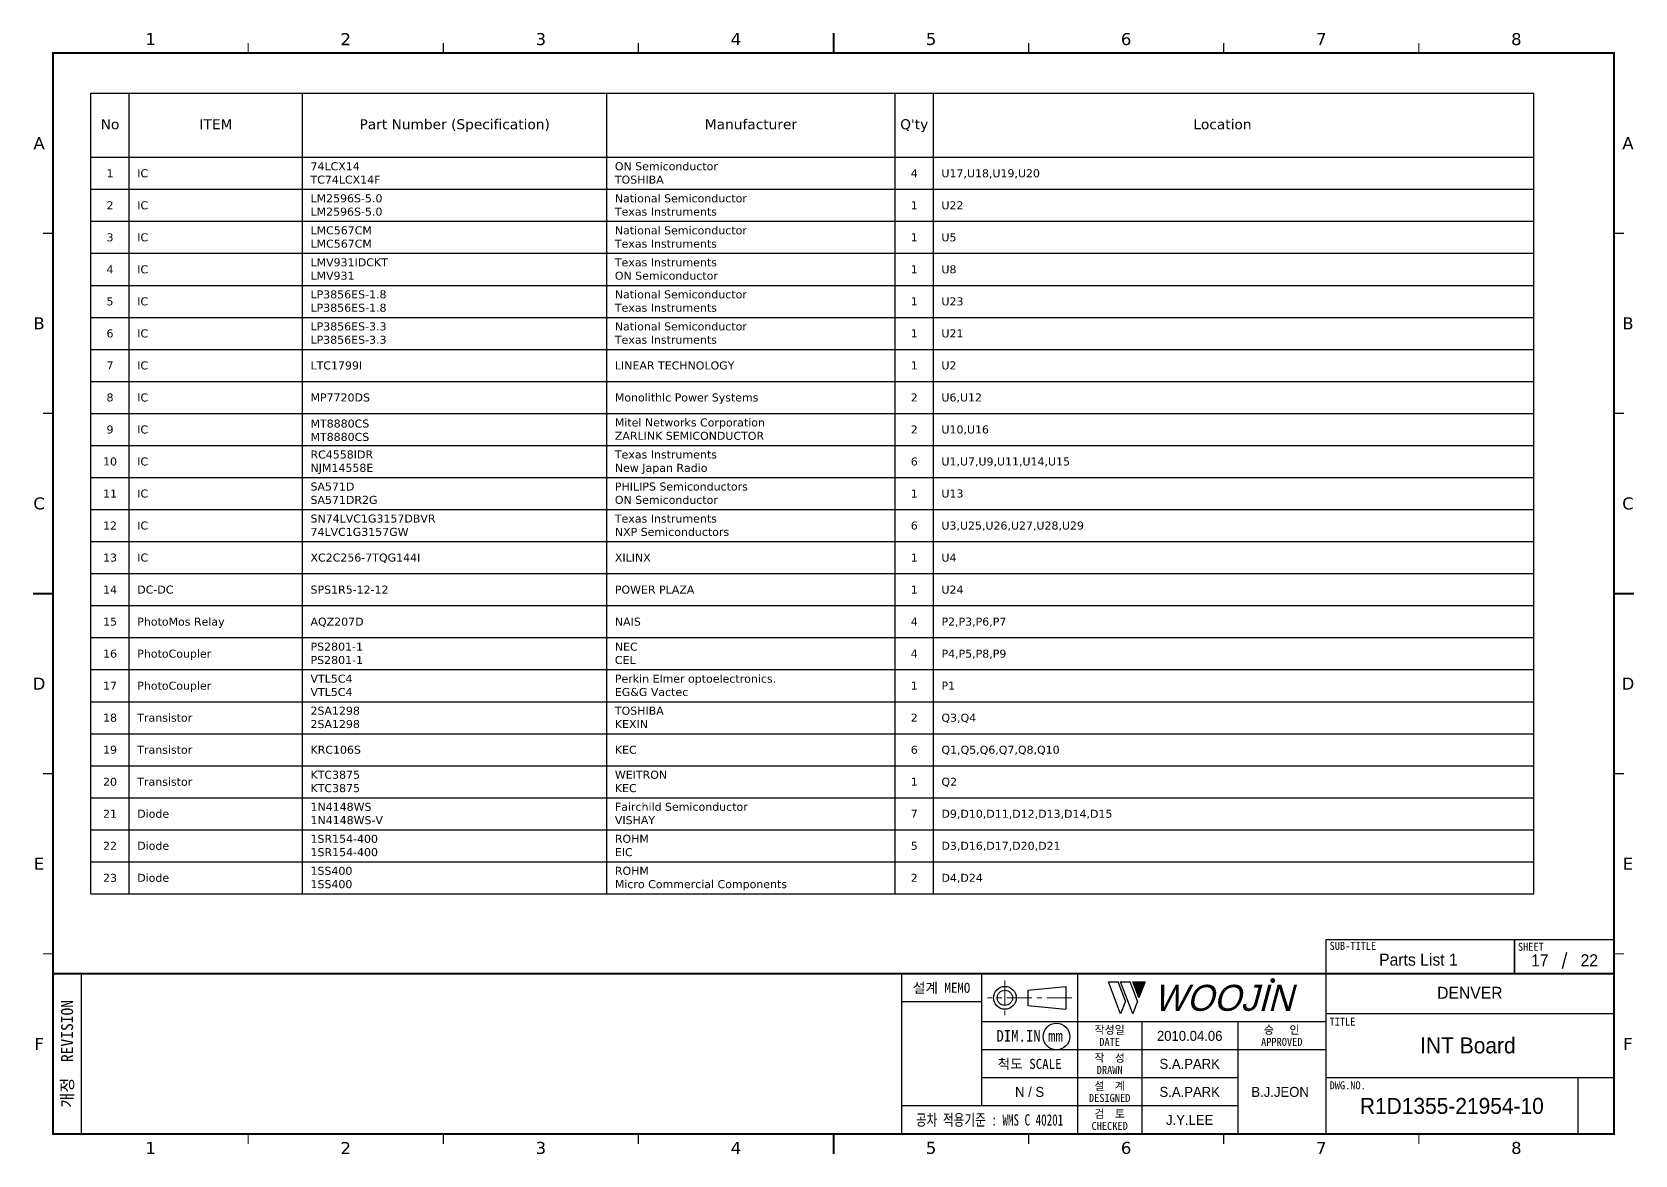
# Model space of a CAD drawing. Extents: x -695 to 953, y -753 to 181.
# Drawn here: x 24.3 to 424.8, y -753.5 to -473 of the extents above; entities that cross this region are included whole.
import ezdxf
from ezdxf.enums import TextEntityAlignment as Align

# ---------------------------------------------------------------- set-up
doc = ezdxf.new("R2010")
doc.units = 0
doc.header["$LTSCALE"] = 5
doc.header["$MEASUREMENT"] = 0
doc.linetypes.add('CENTER', pattern=[2, 1.25, -0.25, 0.25, -0.25])
doc.layers.get('0').update_dxf_attribs({"linetype": 'CONTINUOUS', "lineweight": 25})
doc.layers.add('2', color=2, linetype='CENTER', lineweight=13)
doc.layers.add('4', color=4, linetype='CONTINUOUS', lineweight=18)
for name, color, linetype in [('SHEET', 3, 'CONTINUOUS'), ('문자', 4, 'CONTINUOUS'), ('테두리', 3, 'CONTINUOUS')]:
    doc.layers.add(name, color=color, linetype=linetype)
doc.styles.add('MARK', font='ARLRDBD.TTF')
doc.styles.get("Standard").update_dxf_attribs({"font": 'verdana.ttf'})
doc.styles.add('굴림', font='')
doc.styles.add('굴림체', font='')
doc.styles.get('굴림').set_extended_font_data('Gulim')
doc.styles.get('굴림체').set_extended_font_data('GulimChe')

# ---------------------------------------------------------------- blocks, each defined once
blk = doc.blocks.new('B')
at = {"layer": '문자'}
blk.add_hatch(color=256, dxfattribs=at).paths.add_polyline_path([(13.79, 10), (15.31, 6), (16.84, 10)])
at = {"color": 4, "const_width": 0.6}
blk.add_lwpolyline([(48.46, 10.32, 1), (49.06, 10.32, 1)], format="xyb", close=True, dxfattribs=at)
at = {"layer": '문자'}
for p, q in [((10.73, 2), (7.68, 10)), ((7.68, 10), (10.09, 10)), ((11.94, 5.16), (10.09, 10)), ((10.73, 10), (13.15, 10)), ((13.79, 2), (10.73, 10)), ((14.99, 5.16), (13.15, 10)), ((13.79, 10), (16.84, 10)), ((15.31, 6), (13.79, 10)), ((16.84, 10), (15.31, 6)), ((11.94, 5.16), (10.73, 2)), ((14.99, 5.16), (13.79, 2))]:
    blk.add_line(p, q, dxfattribs=at)
at = {"layer": '문자', "style": 'MARK', "oblique": 15}
blk.add_text('WOOJIN', height=6.5, dxfattribs=at).set_placement((36.4, 6), align=Align.MIDDLE_CENTER)
blk = doc.blocks.new('C')
blk.add_line((15, 285), (15, 285))
at = {"layer": '2'}
for p, q in [((252.83, 53.35), (252.83, 44.65)), ((269.53, 49), (248.48, 49))]:
    blk.add_line(p, q, dxfattribs=at)
at = {"layer": 'SHEET'}
for p, q in [((393.14, 60.3), (392.07, 56.28)), ((22, 55), (22, 15)), ((227, 55), (227, 15)), ((247, 55), (247, 22)), ((271, 55), (271, 15)), ((271, 55), (271, 15)), ((333, 55), (333, 15)), ((247, 48), (227, 48)), ((405, 45), (333, 45)), ((333, 43), (247, 43)), ((287, 43), (287, 15)), ((311, 43), (311, 15)), ((333, 36), (247, 36)), ((311, 29), (247, 29)), ((405, 29), (333, 29)), ((396, 29), (396, 15)), ((311, 22), (227, 22))]:
    blk.add_line(p, q, dxfattribs=at)
at = {"layer": 'SHEET', "color": 4}
for p, q in [((258.53, 50.9), (268.03, 51.85)), ((258.53, 50.9), (258.53, 47.1)), ((268.03, 51.85), (268.03, 46.15)), ((258.53, 47.1), (268.03, 46.15))]:
    blk.add_line(p, q, dxfattribs=at)
at = {"layer": 'SHEET'}
for points in [[(333, 55), (380.19, 55), (380.19, 63.49), (333, 63.49)], [(380.19, 55), (405, 55), (405, 63.49), (380.19, 63.49)]]:
    blk.add_lwpolyline(points, close=True, dxfattribs=at)
at = {"layer": 'SHEET', "color": 4}
for radius in [2.85, 1.9]:
    blk.add_circle((252.83, 49), radius, dxfattribs=at)
at = {"layer": 'SHEET'}
blk.add_circle((265.7, 39.32), 3.32, dxfattribs=at)
at = {"layer": '테두리'}
blk.add_line((405, 285), (405, 15), dxfattribs=at)
for points, const_width in [([(210, 290), (210, 285)], 0.5), ([(15, 285), (15, 15), (405, 15), (405, 285), (15, 285)], 0.5), ([(63.75, 287.5), (63.75, 285)], 0.3), ([(112.5, 287.5), (112.5, 285)], 0.3), ([(161.25, 287.5), (161.25, 285)], 0.3), ([(258.75, 287.5), (258.75, 285)], 0.3), ([(307.5, 287.5), (307.5, 285)], 0.3), ([(356.25, 287.5), (356.25, 285)], 0.3), ([(12.5, 240), (15, 240)], 0.3), ([(407.5, 240), (405, 240)], 0.3), ([(12.5, 195), (15, 195)], 0.3), ([(407.5, 195), (405, 195)], 0.3), ([(10, 150), (15, 150)], 0.5), ([(410, 150), (405, 150)], 0.5), ([(12.5, 105), (15, 105)], 0.3), ([(407.5, 105), (405, 105)], 0.3), ([(12.5, 60), (15, 60)], 0.3), ([(407.5, 60), (405, 60)], 0.3), ([(15, 55), (405, 55)], 0.5), ([(63.75, 12.5), (63.75, 15)], 0.3), ([(112.5, 12.5), (112.5, 15)], 0.3), ([(161.25, 12.5), (161.25, 15)], 0.3), ([(210, 10), (210, 15)], 0.5), ([(258.75, 12.5), (258.75, 15)], 0.3), ([(307.5, 12.5), (307.5, 15)], 0.3), ([(356.25, 12.5), (356.25, 15)], 0.3)]:
    blk.add_lwpolyline(points, dxfattribs=dict(at, const_width=const_width))
blk.add_blockref('B', (271, 43))
at = {"layer": '문자'}
for s, p in [('1', (39.38, 288.5)), ('2', (88.12, 288.5)), ('3', (136.88, 288.5)), ('4', (185.62, 288.5)), ('5', (234.38, 288.5)), ('6', (283.12, 288.5)), ('7', (331.88, 288.5)), ('8', (380.62, 288.5)), ('A', (11.5, 262.5)), ('A', (408.5, 262.5)), ('B', (11.5, 217.5)), ('B', (408.5, 217.5)), ('C', (11.5, 172.5)), ('C', (408.5, 172.5)), ('D', (11.5, 127.5)), ('D', (408.5, 127.5)), ('E', (11.5, 82.5)), ('E', (408.5, 82.5)), ('F', (11.5, 37.5)), ('F', (408.5, 37.5)), ('1', (39.38, 11.5)), ('2', (88.12, 11.5)), ('3', (136.88, 11.5)), ('4', (185.62, 11.5)), ('5', (234.38, 11.5)), ('6', (283.12, 11.5)), ('7', (331.88, 11.5)), ('8', (380.62, 11.5))]:
    blk.add_text(s, height=3, dxfattribs=at).set_placement(p, align=Align.MIDDLE)
at = {"layer": '문자', "style": '굴림체'}
for s, height, p in [('SUB-TITLE', 2, (339.77, 61.98)), ('SHEET', 2, (384.24, 61.74)), ('설계 MEMO', 2.5, (237, 51.5)), ('DIM.IN mm', 2.85, (259, 39.5)), ('작성일', 2, (279, 41)), ('승   인', 2, (322, 41)), ('DATE', 2, (279, 38)), ('APPROVED', 2, (322, 38)), ('척도 SCALE', 2.5, (259, 32.5)), ('작  성', 2, (279, 34)), ('설  계', 2, (279, 27)), ('DRAWN', 2, (279, 31)), ('DESIGNED', 2, (279, 24)), ('검  토', 2, (279, 20)), ('CHECKED', 2, (279, 17))]:
    blk.add_text(s, height=height, dxfattribs=at).set_placement(p, align=Align.MIDDLE_CENTER)
blk.add_text('개정  REVISION', height=3, rotation=90, dxfattribs=at).set_placement((18.5, 35), align=Align.MIDDLE_CENTER)
for s, p in [('TITLE', (333.95, 42.05)), ('DWG.NO.', (333.95, 26.15))]:
    blk.add_text(s, height=2, dxfattribs=at).set_placement(p)
at = {"layer": '문자', "style": '굴림체', "width": 0.75}
blk.add_text('공차 적용기준 : WMS C 40201', height=2.85, dxfattribs=at).set_placement((249, 18.5), align=Align.MIDDLE_CENTER)

msp = doc.modelspace()

# ---------------------------------------------------------------- linework, layer by layer
for p, q in [((39, -488.27), (399.54, -488.27)), ((39, -688.27), (39, -488.27)), ((39, -488.27), (399.54, -488.27)), ((48.6, -688.27), (48.6, -488.27)), ((91.89, -688.27), (91.89, -488.27)), ((167.94, -688.27), (167.94, -488.27)), ((239.94, -688.27), (239.94, -488.27)), ((249.54, -688.27), (249.54, -488.27)), ((399.54, -688.27), (399.54, -488.27)), ((39, -504.27), (399.54, -504.27)), ((39, -512.27), (399.54, -512.27)), ((39, -520.27), (399.54, -520.27)), ((39, -528.27), (399.54, -528.27)), ((39, -536.27), (399.54, -536.27)), ((39, -544.27), (399.54, -544.27)), ((39, -552.27), (399.54, -552.27)), ((39, -560.27), (399.54, -560.27)), ((39, -568.27), (399.54, -568.27)), ((39, -576.27), (399.54, -576.27)), ((39, -584.27), (399.54, -584.27)), ((39, -592.27), (399.54, -592.27)), ((39, -600.27), (399.54, -600.27)), ((39, -608.27), (399.54, -608.27)), ((39, -616.27), (399.54, -616.27)), ((39, -624.27), (399.54, -624.27)), ((39, -632.27), (399.54, -632.27)), ((39, -640.27), (399.54, -640.27)), ((39, -648.27), (399.54, -648.27)), ((39, -656.27), (399.54, -656.27)), ((39, -664.27), (399.54, -664.27)), ((39, -672.27), (399.54, -672.27)), ((39, -680.27), (399.54, -680.27)), ((39, -688.27), (399.54, -688.27))]:
    msp.add_line(p, q)

# ---------------------------------------------------------------- block references
msp.add_blockref('C', (14.57, -763.25))

# ---------------------------------------------------------------- texts
for s, height, p in [('No', 2.5, (43.8, -497.27)), ('ITEM', 2.5, (70.25, -497.27)), ('Part Number^J(Specification)', 2.5, (129.92, -497.27)), ('Manufacturer', 2.5, (203.94, -497.27)), ("Q'ty", 2.5, (244.74, -497.27)), ('Location', 2.5, (321.75, -497.27)), ('1', 2, (43.8, -509.27)), ('4', 2, (244.74, -509.27)), ('2', 2, (43.8, -517.27)), ('1', 2, (244.74, -517.27)), ('3', 2, (43.8, -525.27)), ('1', 2, (244.74, -525.27)), ('4', 2, (43.8, -533.27)), ('1', 2, (244.74, -533.27)), ('5', 2, (43.8, -541.27)), ('1', 2, (244.74, -541.27)), ('6', 2, (43.8, -549.27)), ('1', 2, (244.74, -549.27)), ('7', 2, (43.8, -557.27)), ('1', 2, (244.74, -557.27)), ('8', 2, (43.8, -565.27)), ('2', 2, (244.74, -565.27)), ('9', 2, (43.8, -573.27)), ('2', 2, (244.74, -573.27)), ('10', 2, (43.8, -581.27)), ('6', 2, (244.74, -581.27)), ('11', 2, (43.8, -589.27)), ('1', 2, (244.74, -589.27)), ('12', 2, (43.8, -597.27)), ('6', 2, (244.74, -597.27)), ('13', 2, (43.8, -605.27)), ('1', 2, (244.74, -605.27)), ('14', 2, (43.8, -613.27)), ('1', 2, (244.74, -613.27)), ('15', 2, (43.8, -621.27)), ('4', 2, (244.74, -621.27)), ('16', 2, (43.8, -629.27)), ('4', 2, (244.74, -629.27)), ('17', 2, (43.8, -637.27)), ('1', 2, (244.74, -637.27)), ('18', 2, (43.8, -645.27)), ('2', 2, (244.74, -645.27)), ('19', 2, (43.8, -653.27)), ('6', 2, (244.74, -653.27)), ('20', 2, (43.8, -661.27)), ('1', 2, (244.74, -661.27)), ('21', 2, (43.8, -669.27)), ('7', 2, (244.74, -669.27)), ('22', 2, (43.8, -677.27)), ('5', 2, (244.74, -677.27)), ('23', 2, (43.8, -685.27)), ('2', 2, (244.74, -685.27))]:
    msp.add_text(s, height=height).set_placement(p, align=Align.CENTER)
for s, p in [('IC', (50.6, -509.27)), ('U17,U18,U19,U20', (251.54, -509.27)), ('IC', (50.6, -517.27)), ('U22', (251.54, -517.27)), ('IC', (50.6, -525.27)), ('U5', (251.54, -525.27)), ('IC', (50.6, -533.27)), ('U8', (251.54, -533.27)), ('IC', (50.6, -541.27)), ('U23', (251.54, -541.27)), ('IC', (50.6, -549.27)), ('U21', (251.54, -549.27)), ('IC', (50.6, -557.27)), ('LTC1799I', (93.89, -557.27)), ('LINEAR TECHNOLOGY', (169.94, -557.27)), ('U2', (251.54, -557.27)), ('IC', (50.6, -565.27)), ('MP7720DS', (93.89, -565.27)), ('Monolithlc Power Systems', (169.94, -565.27)), ('U6,U12', (251.54, -565.27)), ('IC', (50.6, -573.27)), ('U10,U16', (251.54, -573.27)), ('IC', (50.6, -581.27)), ('U1,U7,U9,U11,U14,U15', (251.54, -581.27)), ('IC', (50.6, -589.27)), ('U13', (251.54, -589.27)), ('IC', (50.6, -597.27)), ('U3,U25,U26,U27,U28,U29', (251.54, -597.27)), ('IC', (50.6, -605.27)), ('XC2C256-7TQG144I', (93.89, -605.27)), ('XILINX', (169.94, -605.27)), ('U4', (251.54, -605.27)), ('DC-DC', (50.6, -613.27)), ('SPS1R5-12-12', (93.89, -613.27)), ('POWER PLAZA', (169.94, -613.27)), ('U24', (251.54, -613.27)), ('PhotoMos Relay', (50.6, -621.27)), ('AQZ207D', (93.89, -621.27)), ('NAIS', (169.94, -621.27)), ('P2,P3,P6,P7', (251.54, -621.27)), ('PhotoCoupler', (50.6, -629.27)), ('P4,P5,P8,P9', (251.54, -629.27)), ('PhotoCoupler', (50.6, -637.27)), ('P1', (251.54, -637.27)), ('Transistor', (50.6, -645.27)), ('Q3,Q4', (251.54, -645.27)), ('Transistor', (50.6, -653.27)), ('KRC106S', (93.89, -653.27)), ('KEC', (169.94, -653.27)), ('Q1,Q5,Q6,Q7,Q8,Q10', (251.54, -653.27)), ('Transistor', (50.6, -661.27)), ('Q2', (251.54, -661.27)), ('Diode', (50.6, -669.27)), ('D9,D10,D11,D12,D13,D14,D15', (251.54, -669.27)), ('Diode', (50.6, -677.27)), ('D3,D16,D17,D20,D21', (251.54, -677.27)), ('Diode', (50.6, -685.27)), ('D4,D24', (251.54, -685.27))]:
    msp.add_text(s, height=2).set_placement(p)
at = {"color": 4, "style": '굴림'}
for s, p in [('2010.04.06', (313.57, -723.75)), ('S.A.PARK', (313.57, -730.75)), ('S.A.PARK', (313.57, -737.75)), ('B.J.JEON', (336.16, -737.75)), ('J.Y.LEE', (313.57, -744.75))]:
    msp.add_text(s, height=2.5, dxfattribs=at).set_placement(p, align=Align.MIDDLE_CENTER)
at = {"char_height": 2, "attachment_point": 1}
for s, insert, width in [('74LCX14^JTC74LCX14F', (93.89, -505.52), 32.4876), ('ON Semiconductor^JTOSHIBA', (169.94, -505.52), 41.1578), ('LM2596S-5.0^JLM2596S-5.0', (93.89, -513.52), 39.4265), ('National Semiconductor^JTexas Instruments', (169.94, -513.52), 61.4077), ('LMC567CM^JLMC567CM', (93.89, -521.52), 32.9053), ('National Semiconductor^JTexas Instruments', (169.94, -521.52), 61.4077), ('LMV931IDCKT^JLMV931', (93.89, -529.52), 33.1216), ('Texas Instruments^JON Semiconductor', (169.94, -529.52), 54.3882), ('LP3856ES-1.8^JLP3856ES-1.8', (93.89, -537.52), 41.6038), ('National Semiconductor^JTexas Instruments', (169.94, -537.52), 61.4077), ('LP3856ES-3.3^JLP3856ES-3.3', (93.89, -545.52), 41.5608), ('National Semiconductor^JTexas Instruments', (169.94, -545.52), 61.4077), ('MT8880CS^JMT8880CS', (93.89, -569.79), 32.1236), ('Mitel Networks Corporation^JZARLINK SEMICONDUCTOR', (169.94, -569.52), 78.681), ('RC4558IDR^JNJM14558E', (93.89, -577.52), 34.638), ('Texas Instruments^JNew Japan Radio', (169.94, -577.52), 52.0309), ('SA571D^JSA571DR2G', (93.89, -585.52), 30.5144), ('PHILIPS Semiconductors^JON Semiconductor', (169.94, -585.52), 62.5923), ('SN74LVC1G3157DBVR^J74LVC1G3157GW', (93.89, -593.52), 58.5426), ('Texas Instruments^JNXP Semiconductors', (169.94, -593.52), 57.0759), ('PS2801-1^JPS2801-1', (93.89, -625.52), 29.4345), ('NEC^JCEL', (169.94, -625.52), 13.5742), ('VTL5C4^JVTL5C4', (93.89, -633.52), 23.5796), ('Perkin Elmer optoelectronics.^JEG&G Vactec', (169.94, -633.52), 61.0839), ('2SA1298^J2SA1298', (93.89, -641.52), 27.5084), ('TOSHIBA^JKEXIN', (169.94, -641.52), 23.8764), ('KTC3875^JKTC3875', (93.89, -657.52), 27.5017), ('WEITRON^JKEC', (169.94, -657.52), 21.5688), ('1N4148WS^J1N4148WS-V', (93.89, -665.52), 36.5615), ('Fairchild Semiconductor^JVISHAY', (169.94, -665.52), 46.3479), ('1SR154-400^J1SR154-400', (93.89, -673.52), 37.049), ('ROHM^JEIC', (169.94, -673.52), 15.8361), ('1SS400^J1SS400', (93.89, -681.52), 23.9933), ('ROHM^JMicro Commercial Components', (169.94, -681.52), 53.9328)]:
    msp.add_mtext(s, dxfattribs=dict(at, insert=insert, width=width))
at = {"layer": '4', "style": '굴림'}
for s, p in [('Parts List 1', (370.72, -704.71)), ('17', (401.03, -704.92)), ('22', (413.42, -704.86)), ('DENVER', (383.57, -713))]:
    msp.add_text(s, height=3, dxfattribs=at).set_placement(p, align=Align.MIDDLE_CENTER)
at = {"layer": '문자', "style": '굴림'}
for s, height, p in [('INT Board', 4, (383.09, -726.13)), ('N / S', 2.5, (273.57, -737.75)), ('R1D1355-21954-10', 4, (379.07, -741.25))]:
    msp.add_text(s, height=height, dxfattribs=at).set_placement(p, align=Align.MIDDLE_CENTER)

doc.saveas('drawing.dxf')
